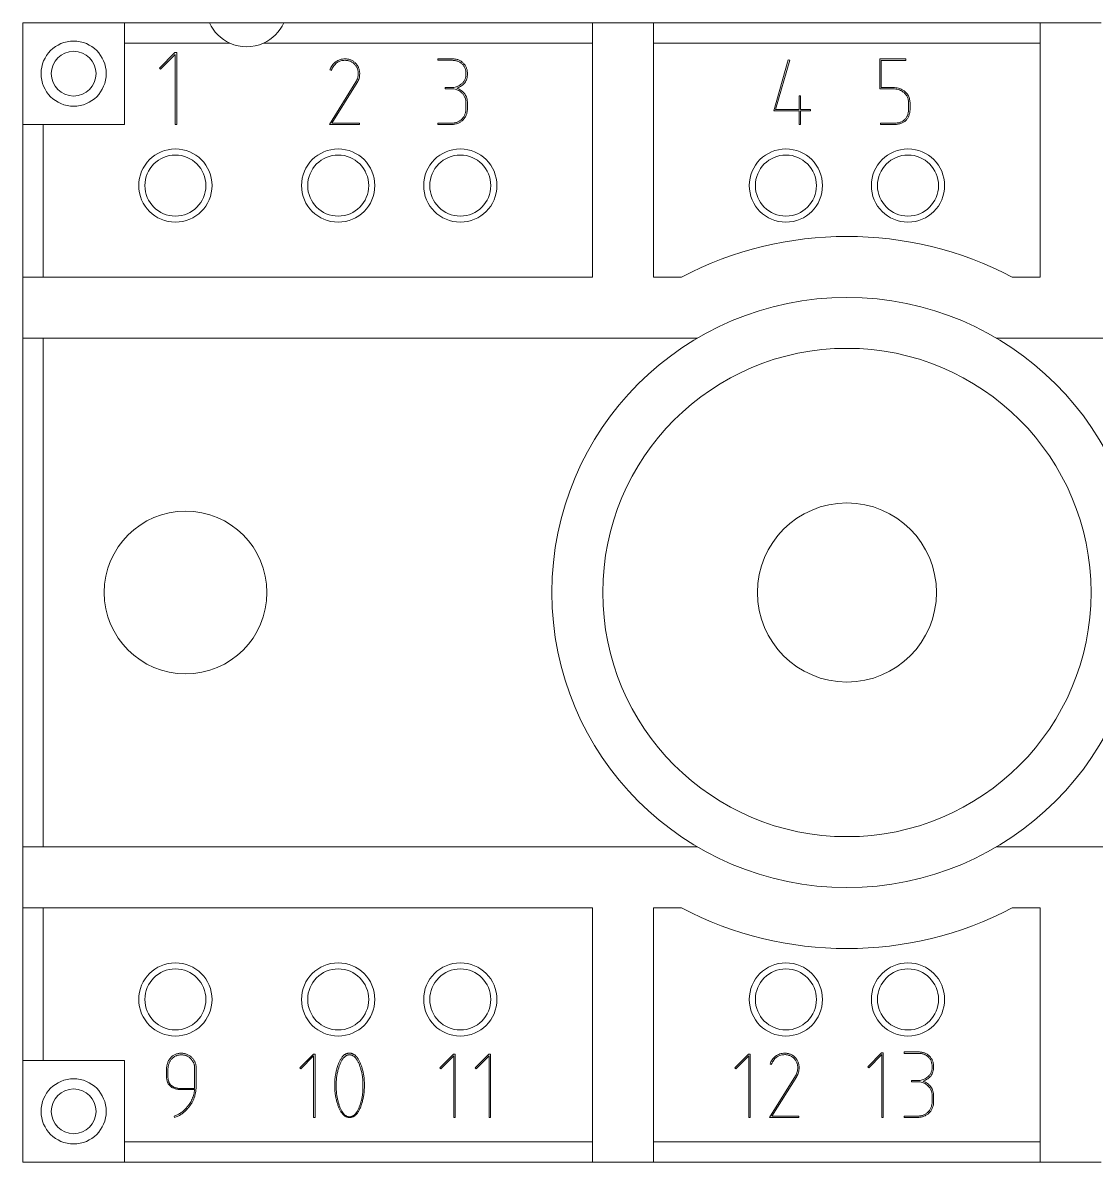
# Model space of a CAD drawing. Header units: millimetres. Extents: x -20.2 to 20.3, y -14 to 14.
# Drawn here: x -20.25 to 6.13, y -14 to 14 of the extents above; entities that cross this region are included whole.
import ezdxf

# ---------------------------------------------------------------- set-up
doc = ezdxf.new("R2010")
doc.units = ezdxf.units.MM
doc.header["$MEASUREMENT"] = 0

msp = doc.modelspace()

# ---------------------------------------------------------------- linework, layer by layer
at = {"linetype": 'Continuous', "lineweight": 0, "extrusion": (3.44509e-16, 1, -2.22045e-16)}
for p, q in [((-20.25, 14), (-20.25, 11.5)), ((-17.75, 14), (-20.25, 14)), ((-15.662, 14), (-17.75, 14)), ((-17.75, 14), (-17.75, 11.5)), ((-13.838, 14), (-15.662, 14)), ((-6.25, 14), (-13.838, 14)), ((-4.75, 14), (-6.25, 14)), ((-6.25, 13.5), (-6.25, 14)), ((4.75, 14), (-4.75, 14)), ((-4.75, 14), (-4.75, 13.5)), ((6.25, 14), (4.75, 14)), ((4.75, 13.5), (4.75, 14)), ((-17.75, 13.5), (-15.165, 13.5)), ((-14.335, 13.5), (-6.25, 13.5)), ((-6.25, 7.75), (-6.25, 13.5)), ((-4.75, 13.5), (-4.75, 7.75)), ((-4.75, 13.5), (4.75, 13.5)), ((4.75, 7.75), (4.75, 13.5)), ((-16.89, 12.888), (-16.512, 13.267)), ((-16.504, 13.22), (-16.863, 12.86)), ((-16.512, 13.267), (-16.465, 13.267)), ((-16.504, 11.5), (-16.504, 13.22)), ((-16.465, 13.267), (-16.465, 11.5)), ((-16.863, 12.86), (-16.89, 12.888)), ((-10.049, 13.078), (-10.049, 13.114)), ((-10.049, 13.114), (-9.695, 13.114)), ((-9.695, 13.078), (-10.049, 13.078)), ((-1.799, 11.834), (-1.44, 13.091)), ((-1.406, 13.081), (-1.754, 11.87)), ((-1.44, 13.091), (-1.406, 13.081)), ((0.809, 12.375), (0.809, 13.112)), ((0.809, 13.112), (1.445, 13.112)), ((1.445, 13.076), (0.845, 13.076)), ((0.845, 13.076), (0.845, 12.41)), ((1.445, 13.112), (1.445, 13.076)), ((-12.668, 12.829), (-12.702, 12.84)), ((-12.717, 11.5), (-12.063, 12.549)), ((-12.033, 12.531), (-12.654, 11.532)), ((-9.872, 12.376), (-9.872, 12.411)), ((-9.872, 12.411), (-9.655, 12.411)), ((-9.655, 12.376), (-9.872, 12.376)), ((1.136, 12.375), (0.809, 12.375)), ((0.845, 12.41), (1.136, 12.41)), ((-1.175, 12.204), (-1.14, 12.204)), ((-1.175, 11.87), (-1.175, 12.204)), ((-1.14, 12.204), (-1.14, 11.87)), ((-9.36, 11.906), (-9.36, 12.029)), ((-9.324, 12.029), (-9.324, 11.906)), ((-1.175, 11.834), (-1.799, 11.834)), ((-1.754, 11.87), (-1.175, 11.87)), ((-1.175, 11.5), (-1.175, 11.834)), ((-1.14, 11.87), (-0.894, 11.87)), ((-0.894, 11.834), (-1.14, 11.834)), ((-1.14, 11.834), (-1.14, 11.5)), ((-0.894, 11.87), (-0.894, 11.834)), ((1.516, 11.906), (1.516, 12.012)), ((1.552, 12.012), (1.552, 11.906)), ((-20.25, 11.5), (-20.25, 7.75)), ((-20.25, 11.5), (-17.75, 11.5)), ((-19.75, 7.75), (-19.75, 11.5)), ((-16.465, 11.5), (-16.504, 11.5)), ((-11.978, 11.5), (-12.717, 11.5)), ((-12.654, 11.532), (-11.978, 11.532)), ((-11.978, 11.532), (-11.978, 11.5)), ((-10.049, 11.5), (-10.049, 11.532)), ((-10.049, 11.532), (-9.73, 11.532)), ((-9.73, 11.5), (-10.049, 11.5)), ((-1.14, 11.5), (-1.175, 11.5)), ((0.827, 11.5), (0.827, 11.532)), ((0.827, 11.532), (1.146, 11.532)), ((1.146, 11.5), (0.827, 11.5)), ((-20.25, 7.75), (-20.25, 6.25)), ((-20.25, 7.75), (-19.75, 7.75)), ((-19.75, 7.75), (-6.25, 7.75)), ((-4.75, 7.75), (-4.062, 7.75)), ((4.062, 7.75), (4.75, 7.75)), ((-20.25, 6.25), (-20.25, -6.25)), ((-19.75, 6.25), (-20.25, 6.25)), ((-19.75, -6.25), (-19.75, 6.25)), ((-3.674, 6.25), (-19.75, 6.25)), ((19.75, 6.25), (3.674, 6.25)), ((-20.25, -6.25), (-20.25, -7.75)), ((-20.25, -6.25), (-19.75, -6.25)), ((-19.75, -6.25), (-3.674, -6.25)), ((3.674, -6.25), (19.75, -6.25)), ((-20.25, -7.75), (-20.25, -11.5)), ((-19.75, -7.75), (-20.25, -7.75)), ((-19.75, -11.5), (-19.75, -7.75)), ((-6.25, -7.75), (-19.75, -7.75)), ((-6.25, -13.5), (-6.25, -7.75)), ((-4.75, -7.75), (-4.75, -13.5)), ((-4.062, -7.75), (-4.75, -7.75)), ((4.75, -7.75), (4.062, -7.75)), ((4.75, -13.5), (4.75, -7.75)), ((-13.445, -11.678), (-13.111, -11.344)), ((-13.105, -11.386), (-13.422, -11.703)), ((-13.111, -11.344), (-13.07, -11.344)), ((-13.105, -12.9), (-13.105, -11.386)), ((-13.07, -11.344), (-13.07, -12.9)), ((-9.999, -11.678), (-9.665, -11.344)), ((-9.659, -11.386), (-9.976, -11.703)), ((-9.665, -11.344), (-9.624, -11.344)), ((-9.659, -12.9), (-9.659, -11.386)), ((-9.624, -11.344), (-9.624, -12.9)), ((-9.132, -11.678), (-8.798, -11.344)), ((-8.792, -11.386), (-9.108, -11.703)), ((-8.798, -11.344), (-8.757, -11.344)), ((-8.792, -12.9), (-8.792, -11.386)), ((-8.757, -11.344), (-8.757, -12.9)), ((-2.751, -11.678), (-2.417, -11.344)), ((-2.411, -11.386), (-2.728, -11.703)), ((-2.417, -11.344), (-2.376, -11.344)), ((-2.411, -12.9), (-2.411, -11.386)), ((-2.376, -11.344), (-2.376, -12.9)), ((0.511, -11.654), (0.852, -11.313)), ((0.858, -11.356), (0.535, -11.679)), ((0.852, -11.313), (0.894, -11.313)), ((0.858, -12.9), (0.858, -11.356)), ((0.894, -11.313), (0.894, -12.9)), ((1.408, -11.326), (1.408, -11.29)), ((1.408, -11.29), (1.76, -11.29)), ((1.76, -11.326), (1.408, -11.326)), ((-20.25, -11.5), (-20.25, -14)), ((-17.75, -11.5), (-20.25, -11.5)), ((-17.75, -14), (-17.75, -11.5)), ((-16.719, -11.884), (-16.719, -11.726)), ((-16.684, -11.893), (-16.684, -11.733)), ((-16.027, -11.672), (-16.027, -12.191)), ((-15.992, -11.665), (-15.992, -12.142)), ((-13.422, -11.703), (-13.445, -11.678)), ((-9.976, -11.703), (-9.999, -11.678)), ((-9.108, -11.703), (-9.132, -11.678)), ((-2.728, -11.703), (-2.751, -11.678)), ((-1.856, -11.6), (-1.889, -11.589)), ((0.535, -11.679), (0.511, -11.654)), ((-1.904, -12.9), (-1.264, -11.874)), ((-1.235, -11.891), (-1.842, -12.868)), ((1.584, -12.026), (1.584, -11.991)), ((1.584, -11.991), (1.801, -11.991)), ((1.801, -12.026), (1.584, -12.026)), ((-16.027, -12.191), (-16.341, -12.191)), ((-16.03, -12.215), (-16.341, -12.215)), ((-12.584, -12.174), (-12.584, -12.05)), ((-12.549, -12.185), (-12.549, -12.059)), ((-11.892, -12.059), (-11.892, -12.185)), ((-11.857, -12.05), (-11.857, -12.174)), ((2.095, -12.495), (2.095, -12.373)), ((2.131, -12.373), (2.131, -12.495)), ((-16.523, -12.9), (-16.534, -12.868)), ((-1.842, -12.868), (-1.181, -12.868)), ((-1.181, -12.868), (-1.181, -12.9)), ((1.408, -12.9), (1.408, -12.868)), ((1.408, -12.868), (1.726, -12.868)), ((-13.07, -12.9), (-13.105, -12.9)), ((-9.624, -12.9), (-9.659, -12.9)), ((-8.757, -12.9), (-8.792, -12.9)), ((-2.376, -12.9), (-2.411, -12.9)), ((-1.181, -12.9), (-1.904, -12.9)), ((0.894, -12.9), (0.858, -12.9)), ((1.726, -12.9), (1.408, -12.9)), ((-6.25, -13.5), (-17.75, -13.5)), ((-6.25, -14), (-6.25, -13.5)), ((4.75, -13.5), (-4.75, -13.5)), ((-4.75, -13.5), (-4.75, -14)), ((4.75, -14), (4.75, -13.5)), ((-20.25, -14), (-17.75, -14)), ((-17.75, -14), (-6.25, -14)), ((-6.25, -14), (-4.75, -14)), ((-4.75, -14), (4.75, -14)), ((4.75, -14), (6.25, -14))]:
    msp.add_line(p, q, dxfattribs=at)
at = {"linetype": 'Continuous', "lineweight": 0, "extrusion": (-9.86076e-32, -2.22045e-16, -1)}
for centre, radius in [((19, 12.75), 0.8), ((16.5, 10), 0.9), ((16.5, 10), 0.75), ((12.5, 10), 0.9), ((9.5, 10), 0.9), ((1.5, 10), 0.9), ((-1.5, 10), 0.9), ((0, 0), 7.25), ((0, 0), 6), ((16.25, 0), 2), ((16.5, -10), 0.9), ((12.5, -10), 0.9), ((9.5, -10), 0.9), ((1.5, -10), 0.9), ((-1.5, -10), 0.9), ((16.5, -10), 0.75), ((19, -12.75), 0.8)]:
    msp.add_circle(centre, radius, dxfattribs=at)
at = {"linetype": 'Continuous', "lineweight": 0, "extrusion": (-7.39557e-32, -2.22045e-16, -1)}
for centre, radius in [((19, 12.75), 0.55), ((0, 0), 2.2), ((19, -12.75), 0.55)]:
    msp.add_circle(centre, radius, dxfattribs=at)
at = {"linetype": 'Continuous', "lineweight": 0, "extrusion": (-1.2326e-31, -2.22045e-16, -1)}
for centre in [(12.5, 10), (9.5, 10), (1.5, 10), (-1.5, 10), (12.5, -10), (9.5, -10), (1.5, -10), (-1.5, -10)]:
    msp.add_circle(centre, 0.75, dxfattribs=at)
at = {"linetype": 'Continuous', "lineweight": 0, "extrusion": (-4.89094e-29, -2.22045e-16, -1)}
msp.add_arc((14.75, 14.41), 1, 294.4946, 335.7952, dxfattribs=at)
at = {"linetype": 'Continuous', "lineweight": 0, "extrusion": (-9.86076e-32, -2.22045e-16, -1)}
for centre, radius, start, end in [((14.75, 14.41), 1, 245.5054, 294.4946), ((0, 0), 8.75, 242.3396, 297.6604)]:
    msp.add_arc(centre, radius, start, end, dxfattribs=at)
at = {"linetype": 'Continuous', "lineweight": 0, "extrusion": (-4.93038e-32, -2.22045e-16, -1)}
msp.add_arc((0, 0), 8.75, 62.3396, 117.6604, dxfattribs=at)
at = {"linetype": 'Continuous', "lineweight": 0, "extrusion": (5.61447e-29, -2.22045e-16, -1)}
msp.add_ellipse((-14.75, 14.41), major_axis=(-0.72, 0.694), ratio=1, start_param=-3.486512, end_param=-2.765682, dxfattribs=at)
at = {"linetype": 'Continuous', "lineweight": 0}
for points, knots in [([(-12.702, 12.84), (-12.695, 12.859), (-12.682, 12.898), (-12.65, 12.95), (-12.611, 12.998), (-12.579, 13.024), (-12.563, 13.037)], [0, 0, 0, 0, 0.0000617175, 0.0001220071, 0.0001831434, 0.0002459356, 0.0002459356, 0.0002459356, 0.0002459356]), ([(-12.331, 13.078), (-12.349, 13.077), (-12.384, 13.076), (-12.434, 13.066), (-12.48, 13.049), (-12.523, 13.027), (-12.562, 12.997), (-12.596, 12.96), (-12.628, 12.917), (-12.644, 12.885), (-12.653, 12.868)], [0, 0, 0, 0, 0.0000527626, 0.0001025485, 0.0001506365, 0.0001980792, 0.0002459049, 0.000295328, 0.0003473707, 0.0004026873, 0.0004026873, 0.0004026873, 0.0004026873]), ([(-12.563, 13.037), (-12.546, 13.049), (-12.512, 13.072), (-12.454, 13.096), (-12.394, 13.111), (-12.353, 13.113), (-12.331, 13.114)], [0, 0, 0, 0, 0.0000623873, 0.0001237825, 0.000184971, 0.0002484777, 0.0002484777, 0.0002484777, 0.0002484777]), ([(-12.331, 13.114), (-12.319, 13.113), (-12.293, 13.112), (-12.256, 13.108), (-12.221, 13.1), (-12.188, 13.088), (-12.156, 13.073), (-12.126, 13.055), (-12.098, 13.034), (-12.081, 13.017), (-12.073, 13.009)], [0, 0, 0, 0, 0.0000388747, 0.0000758621, 0.0001120726, 0.0001475662, 0.0001821541, 0.0002171652, 0.0002522252, 0.0002882723, 0.0002882723, 0.0002882723, 0.0002882723]), ([(-12.007, 12.747), (-12.007, 12.758), (-12.008, 12.781), (-12.012, 12.814), (-12.02, 12.846), (-12.029, 12.876), (-12.043, 12.905), (-12.058, 12.933), (-12.077, 12.959), (-12.099, 12.983), (-12.122, 13.005), (-12.148, 13.025), (-12.175, 13.041), (-12.203, 13.055), (-12.233, 13.065), (-12.265, 13.072), (-12.298, 13.077), (-12.32, 13.077), (-12.331, 13.078)], [0, 0, 0, 0, 0.0000342029, 0.0000672392, 0.0000994557, 0.0001309848, 0.000162358, 0.0001936024, 0.0002253844, 0.0002578312, 0.0002902321, 0.0003216587, 0.0003529567, 0.0003838415, 0.0004151494, 0.000447023, 0.0004801062, 0.0005139572, 0.0005139572, 0.0005139572, 0.0005139572]), ([(-12.073, 13.009), (-12.065, 13), (-12.049, 12.982), (-12.028, 12.953), (-12.011, 12.922), (-11.997, 12.89), (-11.986, 12.857), (-11.978, 12.821), (-11.973, 12.785), (-11.972, 12.76), (-11.972, 12.747)], [0, 0, 0, 0, 0.0000358006, 0.0000709691, 0.0001057366, 0.0001405042, 0.0001754452, 0.0002112458, 0.0002479402, 0.0002860916, 0.0002860916, 0.0002860916, 0.0002860916]), ([(-9.695, 13.114), (-9.682, 13.113), (-9.655, 13.112), (-9.617, 13.108), (-9.58, 13.1), (-9.546, 13.089), (-9.513, 13.074), (-9.482, 13.056), (-9.453, 13.036), (-9.427, 13.011), (-9.403, 12.985), (-9.381, 12.956), (-9.364, 12.926), (-9.349, 12.893), (-9.338, 12.859), (-9.329, 12.822), (-9.325, 12.784), (-9.324, 12.758), (-9.324, 12.744)], [0, 0, 0, 0, 0.000039914, 0.0000779636, 0.0001145376, 0.0001501575, 0.0001853889, 0.0002201851, 0.0002550324, 0.0002904438, 0.0003258553, 0.0003606252, 0.0003954215, 0.0004303336, 0.0004657295, 0.0005023035, 0.0005403531, 0.0005799177, 0.0005799177, 0.0005799177, 0.0005799177]), ([(-9.452, 12.987), (-9.46, 12.995), (-9.475, 13.009), (-9.501, 13.027), (-9.529, 13.043), (-9.558, 13.056), (-9.59, 13.065), (-9.623, 13.073), (-9.659, 13.077), (-9.683, 13.077), (-9.695, 13.078)], [0, 0, 0, 0, 0.000031793, 0.0000629829, 0.0000946401, 0.0001266212, 0.0001591601, 0.0001931325, 0.0002283848, 0.0002651756, 0.0002651756, 0.0002651756, 0.0002651756]), ([(-9.36, 12.744), (-9.36, 12.757), (-9.36, 12.781), (-9.365, 12.816), (-9.372, 12.849), (-9.382, 12.881), (-9.395, 12.91), (-9.411, 12.938), (-9.43, 12.964), (-9.445, 12.98), (-9.452, 12.987)], [0, 0, 0, 0, 0.0000370321, 0.0000725156, 0.0001064396, 0.0001392981, 0.0001716322, 0.0002034971, 0.0002355954, 0.0002678355, 0.0002678355, 0.0002678355, 0.0002678355]), ([(-12.653, 12.868), (-12.655, 12.865), (-12.658, 12.858), (-12.662, 12.847), (-12.665, 12.838), (-12.667, 12.832), (-12.668, 12.829)], [0, 0, 0, 0, 0.00001223302, 0.00002338134, 0.0000331546, 0.00004214091, 0.00004214091, 0.00004214091, 0.00004214091]), ([(-12.063, 12.549), (-12.054, 12.564), (-12.037, 12.595), (-12.02, 12.644), (-12.009, 12.695), (-12.008, 12.729), (-12.007, 12.747)], [0, 0, 0, 0, 0.0000528486, 0.0001045946, 0.0001556709, 0.0002079494, 0.0002079494, 0.0002079494, 0.0002079494]), ([(-11.972, 12.747), (-11.973, 12.727), (-11.974, 12.689), (-11.986, 12.634), (-12.005, 12.58), (-12.024, 12.548), (-12.033, 12.531)], [0, 0, 0, 0, 0.0000576063, 0.000114104, 0.000169997, 0.0002266571, 0.0002266571, 0.0002266571, 0.0002266571]), ([(-9.324, 12.744), (-9.324, 12.723), (-9.326, 12.683), (-9.339, 12.625), (-9.359, 12.573), (-9.388, 12.526), (-9.425, 12.484), (-9.471, 12.448), (-9.525, 12.416), (-9.564, 12.401), (-9.585, 12.393)], [0, 0, 0, 0, 0.0000615795, 0.0001194416, 0.0001744843, 0.0002285744, 0.000283054, 0.0003400399, 0.0004006341, 0.0004664416, 0.0004664416, 0.0004664416, 0.0004664416]), ([(-9.471, 12.497), (-9.462, 12.505), (-9.445, 12.52), (-9.422, 12.547), (-9.403, 12.575), (-9.387, 12.605), (-9.375, 12.637), (-9.366, 12.671), (-9.361, 12.707), (-9.36, 12.732), (-9.36, 12.744)], [0, 0, 0, 0, 0.0000358715, 0.0000703275, 0.0001042541, 0.0001383525, 0.0001721306, 0.0002068699, 0.0002430711, 0.0002803398, 0.0002803398, 0.0002803398, 0.0002803398]), ([(-9.655, 12.411), (-9.638, 12.414), (-9.604, 12.422), (-9.557, 12.441), (-9.511, 12.465), (-9.485, 12.486), (-9.471, 12.497)], [0, 0, 0, 0, 0.0000521823, 0.0001029293, 0.000153367, 0.0002045503, 0.0002045503, 0.0002045503, 0.0002045503]), ([(-9.469, 12.282), (-9.483, 12.295), (-9.511, 12.318), (-9.557, 12.346), (-9.605, 12.366), (-9.638, 12.373), (-9.655, 12.376)], [0, 0, 0, 0, 0.0000565579, 0.0001095926, 0.0001606917, 0.0002110692, 0.0002110692, 0.0002110692, 0.0002110692]), ([(-9.585, 12.393), (-9.565, 12.385), (-9.527, 12.37), (-9.475, 12.338), (-9.43, 12.299), (-9.391, 12.255), (-9.361, 12.204), (-9.339, 12.15), (-9.326, 12.091), (-9.325, 12.05), (-9.324, 12.029)], [0, 0, 0, 0, 0.0000628715, 0.0001230267, 0.0001811433, 0.0002390306, 0.000296651, 0.0003542714, 0.0004136855, 0.0004757476, 0.0004757476, 0.0004757476, 0.0004757476]), ([(1.136, 12.41), (1.159, 12.409), (1.203, 12.407), (1.268, 12.394), (1.33, 12.372), (1.368, 12.351), (1.387, 12.34)], [0, 0, 0, 0, 0.0000674104, 0.0001328253, 0.0001978972, 0.0002634673, 0.0002634673, 0.0002634673, 0.0002634673]), ([(1.368, 12.31), (1.351, 12.32), (1.317, 12.341), (1.259, 12.36), (1.199, 12.373), (1.157, 12.375), (1.136, 12.375)], [0, 0, 0, 0, 0.0000598354, 0.0001194054, 0.0001806134, 0.0002442159, 0.0002442159, 0.0002442159, 0.0002442159]), ([(1.387, 12.34), (1.401, 12.331), (1.426, 12.314), (1.46, 12.281), (1.488, 12.246), (1.511, 12.206), (1.53, 12.163), (1.542, 12.116), (1.55, 12.065), (1.551, 12.03), (1.552, 12.012)], [0, 0, 0, 0, 0.0000471322, 0.0000926523, 0.000137466, 0.0001823954, 0.0002282457, 0.0002763581, 0.0003268874, 0.0003803941, 0.0003803941, 0.0003803941, 0.0003803941]), ([(-9.36, 12.029), (-9.36, 12.041), (-9.361, 12.066), (-9.366, 12.102), (-9.374, 12.136), (-9.386, 12.168), (-9.402, 12.2), (-9.421, 12.229), (-9.443, 12.257), (-9.46, 12.274), (-9.469, 12.282)], [0, 0, 0, 0, 0.0000370192, 0.000072928, 0.0001077763, 0.0001419871, 0.0001761634, 0.0002108441, 0.0002461538, 0.0002822623, 0.0002822623, 0.0002822623, 0.0002822623]), ([(1.516, 12.012), (1.515, 12.029), (1.515, 12.061), (1.507, 12.106), (1.496, 12.149), (1.48, 12.188), (1.459, 12.224), (1.433, 12.256), (1.403, 12.286), (1.38, 12.302), (1.368, 12.31)], [0, 0, 0, 0, 0.0000486944, 0.0000943651, 0.0001378059, 0.0001798377, 0.0002205906, 0.0002614972, 0.000302634, 0.0003455031, 0.0003455031, 0.0003455031, 0.0003455031]), ([(-9.462, 11.635), (-9.453, 11.643), (-9.437, 11.66), (-9.416, 11.689), (-9.399, 11.72), (-9.385, 11.753), (-9.373, 11.788), (-9.366, 11.826), (-9.36, 11.865), (-9.36, 11.892), (-9.36, 11.906)], [0, 0, 0, 0, 0.0000353128, 0.0000707617, 0.0001057756, 0.000141588, 0.0001780566, 0.0002160067, 0.0002555837, 0.0002969963, 0.0002969963, 0.0002969963, 0.0002969963]), ([(-9.324, 11.906), (-9.324, 11.89), (-9.325, 11.857), (-9.331, 11.811), (-9.341, 11.767), (-9.355, 11.726), (-9.374, 11.688), (-9.397, 11.653), (-9.423, 11.621), (-9.444, 11.602), (-9.454, 11.593)], [0, 0, 0, 0, 0.0000498397, 0.0000968234, 0.0001417705, 0.0001850763, 0.0002270696, 0.0002682078, 0.0003096034, 0.0003516224, 0.0003516224, 0.0003516224, 0.0003516224]), ([(1.552, 11.906), (1.551, 11.889), (1.551, 11.857), (1.546, 11.811), (1.538, 11.769), (1.527, 11.729), (1.513, 11.692), (1.495, 11.658), (1.475, 11.628), (1.451, 11.601), (1.423, 11.577), (1.393, 11.556), (1.36, 11.539), (1.323, 11.525), (1.283, 11.513), (1.24, 11.506), (1.194, 11.501), (1.162, 11.5), (1.146, 11.5)], [0, 0, 0, 0, 0.0000486164, 0.0000939813, 0.0001369781, 0.0001772702, 0.0002160285, 0.0002530891, 0.0002890654, 0.0003244869, 0.0003599085, 0.0003958847, 0.0004329454, 0.00047125, 0.0005119736, 0.0005549704, 0.0006003353, 0.0006489517, 0.0006489517, 0.0006489517, 0.0006489517]), ([(1.146, 11.532), (1.161, 11.533), (1.19, 11.533), (1.232, 11.537), (1.271, 11.545), (1.307, 11.555), (1.341, 11.568), (1.372, 11.584), (1.399, 11.603), (1.424, 11.625), (1.445, 11.65), (1.464, 11.678), (1.48, 11.709), (1.494, 11.743), (1.503, 11.779), (1.511, 11.819), (1.515, 11.861), (1.515, 11.891), (1.516, 11.906)], [0, 0, 0, 0, 0.00004431, 0.0000859997, 0.0001253619, 0.0001626347, 0.0001981422, 0.0002322584, 0.0002653153, 0.0002976867, 0.0003303223, 0.0003634687, 0.0003978968, 0.0004334042, 0.0004709215, 0.000510629, 0.0005526684, 0.0005976811, 0.0005976811, 0.0005976811, 0.0005976811]), ([(-9.73, 11.532), (-9.716, 11.533), (-9.69, 11.533), (-9.651, 11.538), (-9.614, 11.546), (-9.579, 11.557), (-9.546, 11.572), (-9.516, 11.589), (-9.487, 11.61), (-9.47, 11.626), (-9.462, 11.635)], [0, 0, 0, 0, 0.0000409237, 0.0000799503, 0.0001178181, 0.0001540221, 0.0001898311, 0.0002247122, 0.0002600523, 0.0002955423, 0.0002955423, 0.0002955423, 0.0002955423]), ([(-9.454, 11.593), (-9.464, 11.586), (-9.483, 11.571), (-9.513, 11.552), (-9.545, 11.536), (-9.579, 11.523), (-9.614, 11.513), (-9.652, 11.505), (-9.69, 11.501), (-9.717, 11.5), (-9.73, 11.5)], [0, 0, 0, 0, 0.0000356136, 0.0000709821, 0.0001063227, 0.0001420038, 0.0001782355, 0.0002154994, 0.0002540134, 0.0002937259, 0.0002937259, 0.0002937259, 0.0002937259]), ([(-16.719, -11.726), (-16.719, -11.712), (-16.719, -11.685), (-16.714, -11.645), (-16.706, -11.607), (-16.696, -11.571), (-16.683, -11.536), (-16.666, -11.503), (-16.647, -11.471), (-16.632, -11.452), (-16.624, -11.443)], [0, 0, 0, 0, 0.0000414523, 0.0000817436, 0.0001204563, 0.0001581394, 0.0001953824, 0.0002319705, 0.0002688735, 0.0003056383, 0.0003056383, 0.0003056383, 0.0003056383]), ([(-16.684, -11.733), (-16.684, -11.721), (-16.683, -11.696), (-16.679, -11.659), (-16.673, -11.624), (-16.663, -11.591), (-16.651, -11.559), (-16.637, -11.528), (-16.62, -11.5), (-16.606, -11.482), (-16.6, -11.473)], [0, 0, 0, 0, 0.0000382966, 0.0000750282, 0.0001107846, 0.0001454808, 0.0001792793, 0.0002128911, 0.0002461261, 0.0002794576, 0.0002794576, 0.0002794576, 0.0002794576]), ([(-16.624, -11.443), (-16.616, -11.433), (-16.599, -11.414), (-16.57, -11.389), (-16.539, -11.368), (-16.506, -11.351), (-16.472, -11.338), (-16.435, -11.329), (-16.396, -11.322), (-16.369, -11.322), (-16.356, -11.321)], [0, 0, 0, 0, 0.0000385325, 0.000075915, 0.0001126226, 0.0001491567, 0.0001857037, 0.0002234026, 0.0002621043, 0.0003024646, 0.0003024646, 0.0003024646, 0.0003024646]), ([(-16.6, -11.473), (-16.592, -11.464), (-16.576, -11.447), (-16.55, -11.424), (-16.523, -11.405), (-16.493, -11.389), (-16.461, -11.377), (-16.428, -11.368), (-16.392, -11.363), (-16.368, -11.362), (-16.356, -11.362)], [0, 0, 0, 0, 0.0000352932, 0.0000694027, 0.0001029377, 0.0001362449, 0.0001700098, 0.0002043646, 0.0002397257, 0.0002768214, 0.0002768214, 0.0002768214, 0.0002768214]), ([(-16.356, -11.321), (-16.343, -11.322), (-16.317, -11.322), (-16.279, -11.328), (-16.243, -11.337), (-16.209, -11.35), (-16.176, -11.366), (-16.145, -11.386), (-16.115, -11.409), (-16.098, -11.428), (-16.088, -11.437)], [0, 0, 0, 0, 0.0000387103, 0.0000764079, 0.0001130876, 0.0001494606, 0.0001857482, 0.0002222406, 0.0002593405, 0.0002979197, 0.0002979197, 0.0002979197, 0.0002979197]), ([(-16.356, -11.362), (-16.344, -11.362), (-16.321, -11.363), (-16.287, -11.368), (-16.254, -11.376), (-16.223, -11.387), (-16.193, -11.402), (-16.165, -11.42), (-16.139, -11.441), (-16.122, -11.458), (-16.114, -11.466)], [0, 0, 0, 0, 0.0000352074, 0.0000689953, 0.0001020236, 0.0001347483, 0.0001674348, 0.0002006193, 0.0002342167, 0.0002688368, 0.0002688368, 0.0002688368, 0.0002688368]), ([(-16.114, -11.466), (-16.107, -11.474), (-16.094, -11.489), (-16.076, -11.514), (-16.061, -11.539), (-16.048, -11.564), (-16.039, -11.59), (-16.032, -11.617), (-16.028, -11.645), (-16.028, -11.663), (-16.027, -11.672)], [0, 0, 0, 0, 0.0000312764, 0.0000611616, 0.0000902962, 0.0001185732, 0.0001465929, 0.0001738085, 0.0002015686, 0.0002293959, 0.0002293959, 0.0002293959, 0.0002293959]), ([(-16.088, -11.437), (-16.081, -11.445), (-16.066, -11.462), (-16.046, -11.489), (-16.029, -11.517), (-16.016, -11.545), (-16.005, -11.574), (-15.998, -11.604), (-15.993, -11.634), (-15.993, -11.655), (-15.992, -11.665)], [0, 0, 0, 0, 0.0000345506, 0.0000676959, 0.0000998765, 0.0001311731, 0.0001618971, 0.000192463, 0.0002234306, 0.0002544452, 0.0002544452, 0.0002544452, 0.0002544452]), ([(-12.537, -11.717), (-12.533, -11.701), (-12.524, -11.67), (-12.509, -11.625), (-12.494, -11.582), (-12.477, -11.543), (-12.46, -11.506), (-12.441, -11.472), (-12.422, -11.441), (-12.408, -11.422), (-12.401, -11.412)], [0, 0, 0, 0, 0.0000498682, 0.000097814, 0.0001429136, 0.0001859272, 0.0002263688, 0.0002652788, 0.0003016609, 0.0003365082, 0.0003365082, 0.0003365082, 0.0003365082]), ([(-12.494, -11.702), (-12.49, -11.688), (-12.482, -11.661), (-12.468, -11.623), (-12.454, -11.587), (-12.439, -11.554), (-12.425, -11.523), (-12.409, -11.495), (-12.393, -11.47), (-12.375, -11.447), (-12.358, -11.427), (-12.34, -11.41), (-12.322, -11.395), (-12.303, -11.383), (-12.283, -11.373), (-12.263, -11.367), (-12.242, -11.363), (-12.227, -11.362), (-12.22, -11.362)], [0, 0, 0, 0, 0.000043179, 0.0000836172, 0.0001222253, 0.000158215, 0.0001921513, 0.0002244267, 0.0002540306, 0.0002822347, 0.0003087676, 0.0003332728, 0.0003569762, 0.0003792729, 0.0004011263, 0.0004222734, 0.0004434091, 0.0004645902, 0.0004645902, 0.0004645902, 0.0004645902]), ([(-12.401, -11.412), (-12.395, -11.405), (-12.383, -11.391), (-12.364, -11.372), (-12.343, -11.357), (-12.321, -11.343), (-12.298, -11.334), (-12.273, -11.326), (-12.247, -11.322), (-12.229, -11.322), (-12.22, -11.321)], [0, 0, 0, 0, 0.0000274908, 0.0000541717, 0.0000798942, 0.0001049518, 0.0001298565, 0.0001549212, 0.0001806322, 0.0002074187, 0.0002074187, 0.0002074187, 0.0002074187]), ([(-12.22, -11.321), (-12.212, -11.322), (-12.196, -11.322), (-12.172, -11.326), (-12.149, -11.334), (-12.127, -11.344), (-12.105, -11.357), (-12.084, -11.372), (-12.064, -11.391), (-12.045, -11.412), (-12.026, -11.436), (-12.008, -11.463), (-11.99, -11.493), (-11.974, -11.526), (-11.958, -11.561), (-11.943, -11.6), (-11.928, -11.641), (-11.919, -11.669), (-11.915, -11.684)], [0, 0, 0, 0, 0.0000243037, 0.0000482387, 0.0000722464, 0.0000964609, 0.000121488, 0.0001474852, 0.0001747194, 0.0002034227, 0.0002337939, 0.0002660006, 0.0003004829, 0.0003370684, 0.0003758537, 0.0004169202, 0.0004603362, 0.0005061595, 0.0005061595, 0.0005061595, 0.0005061595]), ([(-12.22, -11.362), (-12.213, -11.362), (-12.199, -11.363), (-12.178, -11.367), (-12.158, -11.373), (-12.138, -11.383), (-12.119, -11.395), (-12.101, -11.41), (-12.082, -11.427), (-12.065, -11.447), (-12.049, -11.47), (-12.032, -11.495), (-12.017, -11.523), (-12.002, -11.554), (-11.987, -11.587), (-11.973, -11.623), (-11.959, -11.661), (-11.951, -11.688), (-11.947, -11.702)], [0, 0, 0, 0, 0.000021091, 0.0000421369, 0.000063194, 0.0000846432, 0.0001071353, 0.0001304665, 0.0001551175, 0.0001815375, 0.0002094154, 0.0002390806, 0.0002710498, 0.0003048417, 0.0003406783, 0.0003791222, 0.0004193884, 0.0004623838, 0.0004623838, 0.0004623838, 0.0004623838]), ([(-1.889, -11.589), (-1.882, -11.57), (-1.869, -11.533), (-1.838, -11.481), (-1.8, -11.435), (-1.769, -11.409), (-1.753, -11.396)], [0, 0, 0, 0, 0.0000603825, 0.0001193681, 0.000179182, 0.0002406159, 0.0002406159, 0.0002406159, 0.0002406159]), ([(-1.526, -11.357), (-1.544, -11.357), (-1.578, -11.358), (-1.627, -11.368), (-1.672, -11.384), (-1.714, -11.407), (-1.752, -11.436), (-1.785, -11.472), (-1.816, -11.514), (-1.832, -11.545), (-1.841, -11.562)], [0, 0, 0, 0, 0.0000516252, 0.0001003379, 0.0001473893, 0.0001938093, 0.0002406041, 0.0002889617, 0.0003398826, 0.0003940067, 0.0003940067, 0.0003940067, 0.0003940067]), ([(-1.753, -11.396), (-1.736, -11.385), (-1.703, -11.362), (-1.647, -11.339), (-1.588, -11.324), (-1.547, -11.322), (-1.526, -11.321)], [0, 0, 0, 0, 0.0000610371, 0.0001211036, 0.0001809679, 0.0002431002, 0.0002431002, 0.0002431002, 0.0002431002]), ([(-1.526, -11.321), (-1.514, -11.322), (-1.489, -11.323), (-1.453, -11.327), (-1.418, -11.335), (-1.386, -11.347), (-1.355, -11.361), (-1.326, -11.379), (-1.298, -11.4), (-1.282, -11.416), (-1.273, -11.424)], [0, 0, 0, 0, 0.0000380362, 0.0000742257, 0.0001096552, 0.0001443832, 0.0001782251, 0.0002124809, 0.0002467847, 0.0002820543, 0.0002820543, 0.0002820543, 0.0002820543]), ([(-1.209, -11.68), (-1.209, -11.669), (-1.21, -11.647), (-1.214, -11.614), (-1.221, -11.584), (-1.231, -11.554), (-1.244, -11.526), (-1.259, -11.498), (-1.278, -11.473), (-1.299, -11.449), (-1.322, -11.428), (-1.347, -11.409), (-1.373, -11.393), (-1.401, -11.379), (-1.43, -11.369), (-1.461, -11.362), (-1.493, -11.357), (-1.515, -11.357), (-1.526, -11.357)], [0, 0, 0, 0, 0.0000334561, 0.000065771, 0.000097284, 0.0001281247, 0.0001588128, 0.000189375, 0.000220463, 0.0002522013, 0.0002838947, 0.0003146351, 0.0003452496, 0.00037546, 0.0004060843, 0.0004372619, 0.0004696228, 0.0005027345, 0.0005027345, 0.0005027345, 0.0005027345]), ([(-1.273, -11.424), (-1.265, -11.433), (-1.25, -11.45), (-1.23, -11.478), (-1.213, -11.509), (-1.199, -11.54), (-1.188, -11.573), (-1.181, -11.607), (-1.175, -11.643), (-1.175, -11.668), (-1.175, -11.68)], [0, 0, 0, 0, 0.0000350233, 0.0000694283, 0.000103441, 0.0001374537, 0.0001716361, 0.0002066594, 0.0002425573, 0.0002798803, 0.0002798803, 0.0002798803, 0.0002798803]), ([(1.76, -11.29), (1.774, -11.291), (1.8, -11.292), (1.839, -11.296), (1.875, -11.304), (1.91, -11.315), (1.942, -11.33), (1.973, -11.348), (2.002, -11.368), (2.028, -11.392), (2.052, -11.419), (2.073, -11.447), (2.091, -11.478), (2.106, -11.51), (2.117, -11.545), (2.125, -11.581), (2.13, -11.619), (2.13, -11.645), (2.131, -11.659)], [0, 0, 0, 0, 0.0000398161, 0.0000777725, 0.0001142568, 0.0001497894, 0.0001849343, 0.0002196453, 0.0002544071, 0.0002897317, 0.0003250563, 0.000359741, 0.000394452, 0.0004292785, 0.0004645876, 0.000501072, 0.0005390283, 0.0005784959, 0.0005784959, 0.0005784959, 0.0005784959]), ([(2.003, -11.416), (1.995, -11.409), (1.98, -11.394), (1.954, -11.376), (1.926, -11.361), (1.897, -11.348), (1.865, -11.338), (1.832, -11.331), (1.797, -11.327), (1.773, -11.326), (1.76, -11.326)], [0, 0, 0, 0, 0.0000317121, 0.0000628226, 0.0000943992, 0.000126299, 0.0001587551, 0.0001926411, 0.0002278036, 0.0002645008, 0.0002645008, 0.0002645008, 0.0002645008]), ([(2.095, -11.659), (2.095, -11.647), (2.094, -11.622), (2.09, -11.587), (2.082, -11.554), (2.073, -11.523), (2.059, -11.493), (2.044, -11.465), (2.025, -11.439), (2.01, -11.424), (2.003, -11.416)], [0, 0, 0, 0, 0.0000369402, 0.0000723356, 0.0001061754, 0.0001389523, 0.0001712062, 0.000202992, 0.0002350107, 0.0002671707, 0.0002671707, 0.0002671707, 0.0002671707]), ([(-12.584, -12.05), (-12.584, -12.023), (-12.583, -11.969), (-12.573, -11.887), (-12.558, -11.803), (-12.544, -11.746), (-12.537, -11.717)], [0, 0, 0, 0, 0.000079247, 0.0001617201, 0.000247038, 0.0003362637, 0.0003362637, 0.0003362637, 0.0003362637]), ([(-12.549, -12.059), (-12.548, -12.031), (-12.547, -11.973), (-12.535, -11.884), (-12.519, -11.793), (-12.502, -11.733), (-12.494, -11.702)], [0, 0, 0, 0, 0.0000859014, 0.0001744334, 0.0002667139, 0.0003628794, 0.0003628794, 0.0003628794, 0.0003628794]), ([(-11.947, -11.702), (-11.939, -11.733), (-11.922, -11.793), (-11.905, -11.884), (-11.894, -11.973), (-11.893, -12.031), (-11.892, -12.059)], [0, 0, 0, 0, 0.0000962957, 0.0001886173, 0.0002771887, 0.0003631284, 0.0003631284, 0.0003631284, 0.0003631284]), ([(-11.915, -11.684), (-11.906, -11.715), (-11.888, -11.776), (-11.87, -11.869), (-11.859, -11.96), (-11.858, -12.02), (-11.857, -12.05)], [0, 0, 0, 0, 0.0000969147, 0.0001911542, 0.0002825423, 0.0003719693, 0.0003719693, 0.0003719693, 0.0003719693]), ([(-1.841, -11.562), (-1.843, -11.565), (-1.846, -11.572), (-1.85, -11.582), (-1.853, -11.591), (-1.855, -11.597), (-1.856, -11.6)], [0, 0, 0, 0, 0.00001196754, 0.00002287392, 0.00003243508, 0.00004122636, 0.00004122636, 0.00004122636, 0.00004122636]), ([(-1.264, -11.874), (-1.255, -11.859), (-1.239, -11.829), (-1.221, -11.781), (-1.211, -11.731), (-1.21, -11.697), (-1.209, -11.68)], [0, 0, 0, 0, 0.0000517051, 0.0001023315, 0.0001523026, 0.00020345, 0.00020345, 0.00020345, 0.00020345]), ([(-1.175, -11.68), (-1.176, -11.699), (-1.177, -11.736), (-1.188, -11.791), (-1.207, -11.843), (-1.225, -11.875), (-1.235, -11.891)], [0, 0, 0, 0, 0.0000563604, 0.0001116362, 0.0001663203, 0.0002217549, 0.0002217549, 0.0002217549, 0.0002217549]), ([(2.131, -11.659), (2.13, -11.68), (2.129, -11.72), (2.116, -11.777), (2.096, -11.83), (2.067, -11.877), (2.03, -11.919), (1.984, -11.955), (1.931, -11.986), (1.891, -12.001), (1.87, -12.009)], [0, 0, 0, 0, 0.0000614292, 0.0001191501, 0.0001740585, 0.0002280165, 0.0002823632, 0.00033921, 0.0003996563, 0.0004653032, 0.0004653032, 0.0004653032, 0.0004653032]), ([(1.984, -11.906), (1.993, -11.898), (2.01, -11.882), (2.033, -11.856), (2.052, -11.827), (2.068, -11.797), (2.08, -11.765), (2.089, -11.731), (2.094, -11.696), (2.095, -11.671), (2.095, -11.659)], [0, 0, 0, 0, 0.0000357805, 0.0000701491, 0.0001039896, 0.0001380015, 0.0001716938, 0.0002063451, 0.0002424544, 0.0002796285, 0.0002796285, 0.0002796285, 0.0002796285]), ([(-16.341, -12.215), (-16.356, -12.215), (-16.386, -12.214), (-16.429, -12.21), (-16.469, -12.204), (-16.506, -12.195), (-16.54, -12.184), (-16.571, -12.169), (-16.6, -12.153), (-16.625, -12.133), (-16.647, -12.111), (-16.667, -12.086), (-16.683, -12.059), (-16.696, -12.029), (-16.707, -11.996), (-16.714, -11.961), (-16.719, -11.924), (-16.719, -11.898), (-16.719, -11.884)], [0, 0, 0, 0, 0.0000452684, 0.0000875992, 0.0001274995, 0.0001653272, 0.0002007735, 0.000234363, 0.0002666376, 0.0002979044, 0.0003286883, 0.0003596853, 0.0003909013, 0.0004231304, 0.0004563009, 0.0004916627, 0.0005289507, 0.0005683948, 0.0005683948, 0.0005683948, 0.0005683948]), ([(-16.341, -12.191), (-16.355, -12.19), (-16.382, -12.19), (-16.421, -12.187), (-16.457, -12.181), (-16.49, -12.172), (-16.521, -12.162), (-16.55, -12.149), (-16.575, -12.134), (-16.598, -12.117), (-16.619, -12.097), (-16.636, -12.074), (-16.651, -12.05), (-16.663, -12.023), (-16.672, -11.994), (-16.679, -11.962), (-16.683, -11.928), (-16.684, -11.905), (-16.684, -11.893)], [0, 0, 0, 0, 0.0000415282, 0.0000804299, 0.0001168872, 0.0001511215, 0.0001836142, 0.0002144221, 0.0002437329, 0.0002723788, 0.0003005123, 0.0003286098, 0.0003570312, 0.0003861515, 0.0004166765, 0.0004485724, 0.0004823456, 0.0005183521, 0.0005183521, 0.0005183521, 0.0005183521]), ([(1.801, -11.991), (1.818, -11.988), (1.851, -11.981), (1.899, -11.961), (1.944, -11.937), (1.97, -11.916), (1.984, -11.906)], [0, 0, 0, 0, 0.0000520525, 0.0001026732, 0.0001529855, 0.0002040414, 0.0002040414, 0.0002040414, 0.0002040414]), ([(1.986, -12.12), (1.972, -12.107), (1.944, -12.084), (1.898, -12.056), (1.85, -12.036), (1.817, -12.029), (1.801, -12.026)], [0, 0, 0, 0, 0.0000564179, 0.0001093215, 0.0001602942, 0.0002105469, 0.0002105469, 0.0002105469, 0.0002105469]), ([(1.87, -12.009), (1.89, -12.017), (1.928, -12.032), (1.98, -12.064), (2.025, -12.103), (2.063, -12.147), (2.094, -12.197), (2.116, -12.252), (2.129, -12.311), (2.13, -12.352), (2.131, -12.373)], [0, 0, 0, 0, 0.0000627152, 0.0001227208, 0.000180693, 0.0002384363, 0.0002959135, 0.0003533907, 0.0004126571, 0.0004745649, 0.0004745649, 0.0004745649, 0.0004745649]), ([(-16.227, -12.66), (-16.212, -12.643), (-16.184, -12.611), (-16.147, -12.558), (-16.115, -12.505), (-16.088, -12.45), (-16.065, -12.393), (-16.048, -12.335), (-16.036, -12.276), (-16.032, -12.235), (-16.03, -12.215)], [0, 0, 0, 0, 0.0000654215, 0.0001292488, 0.000191391, 0.0002524304, 0.0003127698, 0.0003727271, 0.0004331917, 0.0004942487, 0.0004942487, 0.0004942487, 0.0004942487]), ([(-15.992, -12.142), (-15.993, -12.167), (-15.994, -12.217), (-16.004, -12.291), (-16.02, -12.363), (-16.043, -12.433), (-16.073, -12.499), (-16.108, -12.563), (-16.151, -12.625), (-16.183, -12.664), (-16.2, -12.683)], [0, 0, 0, 0, 0.0000760786, 0.0001506465, 0.0002236478, 0.0002963115, 0.0003688758, 0.0004418985, 0.0005168009, 0.0005932413, 0.0005932413, 0.0005932413, 0.0005932413]), ([(-12.526, -12.539), (-12.535, -12.508), (-12.553, -12.447), (-12.57, -12.355), (-12.582, -12.265), (-12.583, -12.204), (-12.584, -12.174)], [0, 0, 0, 0, 0.0000962394, 0.0001893842, 0.0002808098, 0.0003705802, 0.0003705802, 0.0003705802, 0.0003705802]), ([(-12.498, -12.522), (-12.506, -12.492), (-12.521, -12.434), (-12.537, -12.348), (-12.547, -12.265), (-12.548, -12.211), (-12.549, -12.185)], [0, 0, 0, 0, 0.0000929939, 0.0001806716, 0.0002639334, 0.0003425555, 0.0003425555, 0.0003425555, 0.0003425555]), ([(-11.892, -12.185), (-11.893, -12.213), (-11.894, -12.272), (-11.905, -12.36), (-11.922, -12.451), (-11.939, -12.512), (-11.947, -12.543)], [0, 0, 0, 0, 0.0000859056, 0.0001744419, 0.0002670685, 0.000363326, 0.000363326, 0.000363326, 0.000363326]), ([(-11.857, -12.174), (-11.858, -12.2), (-11.859, -12.252), (-11.869, -12.333), (-11.883, -12.418), (-11.898, -12.475), (-11.905, -12.505)], [0, 0, 0, 0, 0.0000764822, 0.0001575732, 0.000243634, 0.0003350466, 0.0003350466, 0.0003350466, 0.0003350466]), ([(2.095, -12.373), (2.095, -12.36), (2.094, -12.336), (2.089, -12.3), (2.081, -12.266), (2.068, -12.233), (2.053, -12.202), (2.034, -12.173), (2.012, -12.145), (1.995, -12.128), (1.986, -12.12)], [0, 0, 0, 0, 0.0000369279, 0.0000727481, 0.0001075105, 0.0001416369, 0.000175729, 0.0002103241, 0.0002455467, 0.0002815662, 0.0002815662, 0.0002815662, 0.0002815662]), ([(-12.22, -12.9), (-12.228, -12.9), (-12.245, -12.899), (-12.268, -12.895), (-12.291, -12.887), (-12.314, -12.878), (-12.335, -12.865), (-12.357, -12.849), (-12.377, -12.831), (-12.396, -12.81), (-12.415, -12.785), (-12.433, -12.759), (-12.45, -12.729), (-12.467, -12.696), (-12.483, -12.661), (-12.499, -12.623), (-12.513, -12.582), (-12.522, -12.553), (-12.526, -12.539)], [0, 0, 0, 0, 0.0000243002, 0.0000482318, 0.0000722361, 0.0000964472, 0.0001214707, 0.0001472577, 0.000174488, 0.0002031873, 0.0002335541, 0.0002657563, 0.0003002336, 0.0003365055, 0.0003752854, 0.0004161554, 0.0004595652, 0.0005053821, 0.0005053821, 0.0005053821, 0.0005053821]), ([(-12.22, -12.884), (-12.228, -12.883), (-12.243, -12.883), (-12.264, -12.879), (-12.285, -12.871), (-12.306, -12.861), (-12.326, -12.848), (-12.345, -12.833), (-12.363, -12.814), (-12.381, -12.793), (-12.398, -12.769), (-12.414, -12.742), (-12.43, -12.712), (-12.445, -12.68), (-12.46, -12.645), (-12.473, -12.606), (-12.486, -12.565), (-12.494, -12.537), (-12.498, -12.522)], [0, 0, 0, 0, 0.0000221331, 0.0000439299, 0.0000661972, 0.000088427, 0.0001118823, 0.0001359246, 0.0001617952, 0.000189239, 0.000218449, 0.0002495859, 0.0002832488, 0.0003186134, 0.0003566871, 0.0003966448, 0.0004394331, 0.000484663, 0.000484663, 0.000484663, 0.000484663]), ([(-11.947, -12.543), (-11.952, -12.556), (-11.96, -12.583), (-11.974, -12.622), (-11.987, -12.658), (-12.002, -12.691), (-12.017, -12.722), (-12.033, -12.75), (-12.049, -12.775), (-12.066, -12.798), (-12.083, -12.818), (-12.101, -12.836), (-12.12, -12.85), (-12.138, -12.863), (-12.158, -12.872), (-12.178, -12.879), (-12.199, -12.883), (-12.213, -12.883), (-12.22, -12.884)], [0, 0, 0, 0, 0.000043284, 0.0000840497, 0.0001226585, 0.000158966, 0.0001930565, 0.0002248604, 0.0002549436, 0.0002829411, 0.0003094744, 0.0003344701, 0.0003579014, 0.0003801985, 0.0004015915, 0.0004228494, 0.0004436448, 0.0004648263, 0.0004648263, 0.0004648263, 0.0004648263]), ([(-11.905, -12.505), (-11.91, -12.521), (-11.918, -12.553), (-11.932, -12.598), (-11.947, -12.641), (-11.964, -12.68), (-11.981, -12.717), (-11.999, -12.75), (-12.018, -12.781), (-12.032, -12.8), (-12.039, -12.809)], [0, 0, 0, 0, 0.000050114, 0.0000978512, 0.0001429542, 0.0001858374, 0.0002261338, 0.000264103, 0.0003001925, 0.0003345567, 0.0003345567, 0.0003345567, 0.0003345567]), ([(1.993, -12.766), (2.002, -12.757), (2.018, -12.74), (2.038, -12.711), (2.056, -12.68), (2.07, -12.647), (2.082, -12.612), (2.089, -12.575), (2.095, -12.536), (2.095, -12.509), (2.095, -12.495)], [0, 0, 0, 0, 0.0000352225, 0.0000705808, 0.0001055051, 0.000141226, 0.0001776013, 0.0002154543, 0.0002549302, 0.0002962369, 0.0002962369, 0.0002962369, 0.0002962369]), ([(2.131, -12.495), (2.13, -12.511), (2.13, -12.543), (2.124, -12.59), (2.113, -12.634), (2.099, -12.675), (2.081, -12.713), (2.058, -12.748), (2.032, -12.779), (2.011, -12.798), (2.001, -12.807)], [0, 0, 0, 0, 0.0000497143, 0.0000965796, 0.0001414136, 0.0001846104, 0.000226498, 0.0002675326, 0.000308824, 0.0003507372, 0.0003507372, 0.0003507372, 0.0003507372]), ([(-16.534, -12.868), (-16.52, -12.864), (-16.493, -12.856), (-16.454, -12.839), (-16.415, -12.819), (-16.376, -12.794), (-16.338, -12.766), (-16.3, -12.735), (-16.263, -12.699), (-16.239, -12.673), (-16.227, -12.66)], [0, 0, 0, 0, 0.0000420281, 0.0000850607, 0.0001291011, 0.0001747553, 0.0002220746, 0.0002714736, 0.0003229026, 0.0003768044, 0.0003768044, 0.0003768044, 0.0003768044]), ([(-16.2, -12.683), (-16.213, -12.697), (-16.237, -12.724), (-16.277, -12.761), (-16.316, -12.794), (-16.357, -12.823), (-16.398, -12.849), (-16.439, -12.87), (-16.481, -12.888), (-16.509, -12.896), (-16.523, -12.9)], [0, 0, 0, 0, 0.0000564119, 0.0001103628, 0.0001620361, 0.000211704, 0.0002597249, 0.0003059799, 0.0003512478, 0.0003957431, 0.0003957431, 0.0003957431, 0.0003957431]), ([(-12.039, -12.809), (-12.045, -12.816), (-12.057, -12.83), (-12.077, -12.849), (-12.098, -12.865), (-12.12, -12.877), (-12.144, -12.888), (-12.168, -12.895), (-12.194, -12.899), (-12.211, -12.9), (-12.22, -12.9)], [0, 0, 0, 0, 0.0000279169, 0.0000548229, 0.0000807984, 0.0001059611, 0.0001309787, 0.0001560221, 0.0001813731, 0.0002077946, 0.0002077946, 0.0002077946, 0.0002077946]), ([(1.726, -12.868), (1.739, -12.867), (1.766, -12.867), (1.805, -12.862), (1.841, -12.854), (1.876, -12.843), (1.909, -12.828), (1.939, -12.811), (1.968, -12.79), (1.985, -12.774), (1.993, -12.766)], [0, 0, 0, 0, 0.0000408226, 0.0000797527, 0.0001175269, 0.0001536414, 0.000189362, 0.0002241569, 0.0002594097, 0.000294812, 0.000294812, 0.000294812, 0.000294812]), ([(2.001, -12.807), (1.991, -12.815), (1.972, -12.829), (1.942, -12.848), (1.91, -12.865), (1.876, -12.877), (1.841, -12.888), (1.804, -12.895), (1.765, -12.899), (1.739, -12.9), (1.726, -12.9)], [0, 0, 0, 0, 0.0000355255, 0.0000708066, 0.0001060598, 0.0001416526, 0.0001777946, 0.0002149664, 0.0002533852, 0.0002929994, 0.0002929994, 0.0002929994, 0.0002929994])]:
    msp.add_open_spline(points, degree=3, knots=knots, dxfattribs=at)

doc.saveas('drawing.dxf')
